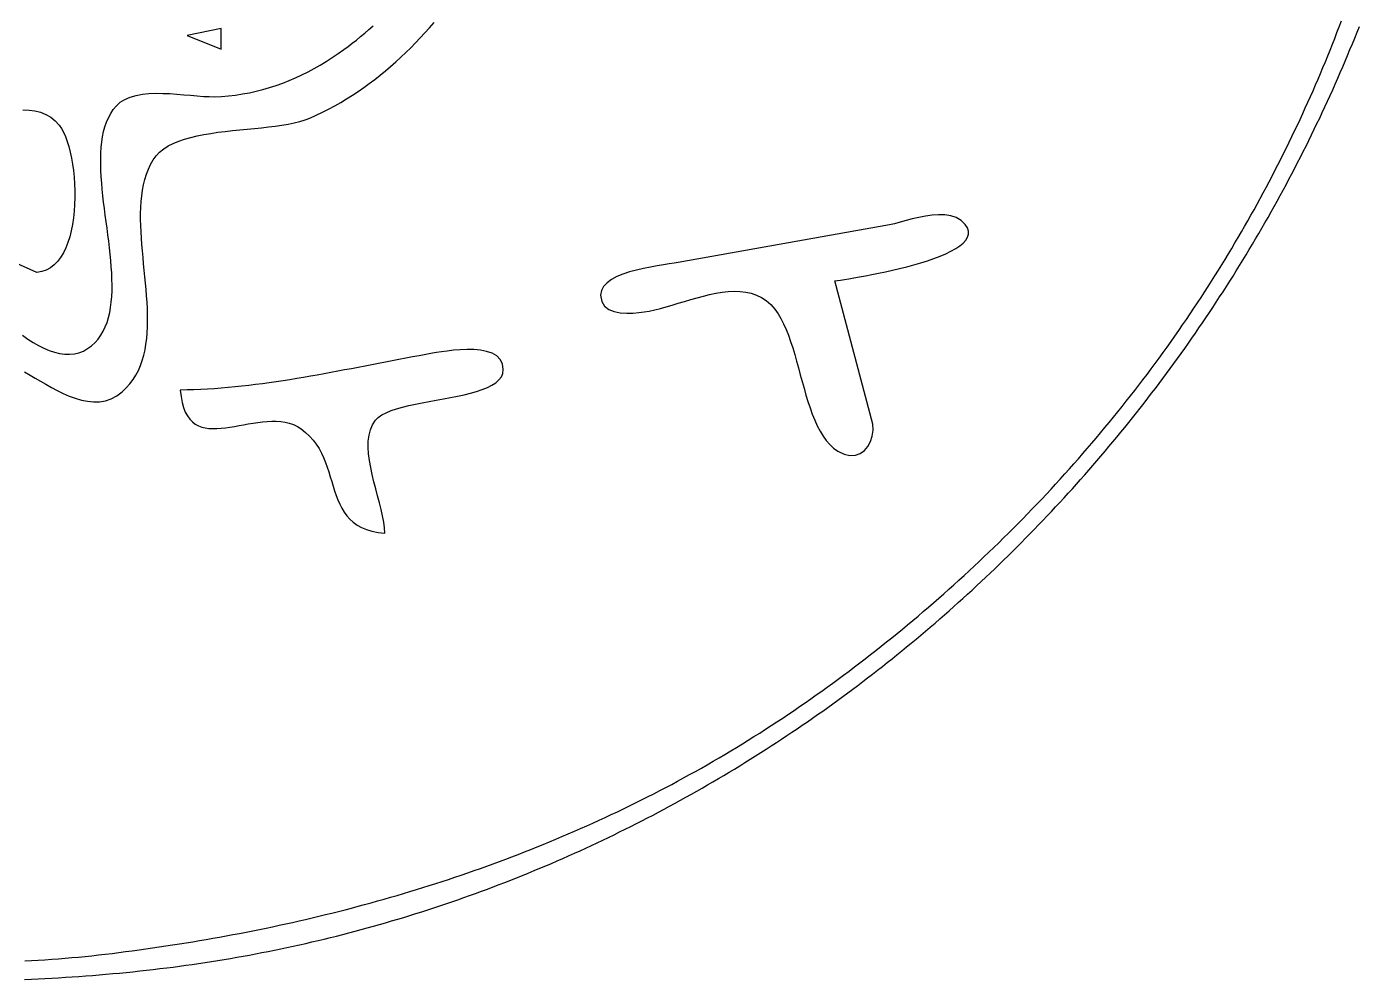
# Model space of a CAD drawing. Extents: x 8 to 445, y 7 to 445.
# Drawn here: x 234.5 to 429.9, y 7.6 to 147.3 of the extents above; entities that cross this region are included whole.
import ezdxf

# ---------------------------------------------------------------- set-up
doc = ezdxf.new("R2010")
doc.units = 0
doc.header["$MEASUREMENT"] = 0
doc.layers.add('STANDARD', color=18, linetype='CONTINUOUS')

msp = doc.modelspace()

# ---------------------------------------------------------------- linework, layer by layer
at = {"layer": 'STANDARD'}
for p, q in [((263, 147), (258, 146)), ((263, 144), (263, 147)), ((284.0497, 146.3316), (284.6601, 146.8602)), ((284.6601, 146.8602), (285.2689, 147.4035)), ((292.8808, 146.3738), (293.5599, 147.1211)), ((293.5599, 147.1211), (294.2291, 147.8776)), ((426.6134, 146.402), (426.9435, 147.2592)), ((426.9435, 147.2592), (427.2697, 148.1174)), ((429.5537, 146.4508), (429.8916, 147.3012)), ((258, 146), (263, 144)), ((281.6069, 144.3743), (282.2162, 144.8391)), ((282.2162, 144.8391), (282.8269, 145.3206)), ((282.8269, 145.3206), (283.4383, 145.8182)), ((283.4383, 145.8182), (284.0497, 146.3316)), ((290.7826, 144.1931), (291.4924, 144.9092)), ((291.4924, 144.9092), (292.1917, 145.6363)), ((292.1917, 145.6363), (292.8808, 146.3738)), ((425.5999, 143.8373), (425.9417, 144.6911)), ((425.9417, 144.6911), (426.2795, 145.546)), ((426.2795, 145.546), (426.6134, 146.402)), ((428.5192, 143.909), (428.8675, 144.7547)), ((428.8675, 144.7547), (429.2123, 145.602)), ((429.2123, 145.602), (429.5537, 146.4508)), ((278.4099, 142.1837), (279.2833, 142.7415)), ((279.2833, 142.7415), (280.1466, 143.3227)), ((280.1466, 143.3227), (281, 143.9266)), ((281, 143.9266), (281.6069, 144.3743)), ((288.5888, 142.117), (289.331, 142.7964)), ((289.331, 142.7964), (290.0622, 143.4886)), ((290.0622, 143.4886), (290.7826, 144.1931)), ((424.9049, 142.1331), (425.2543, 142.9846)), ((425.2543, 142.9846), (425.5999, 143.8373)), ((427.8123, 142.2223), (428.1675, 143.0649)), ((428.1675, 143.0649), (428.5192, 143.909)), ((275.7293, 140.6585), (276.633, 141.1415)), ((276.633, 141.1415), (277.5265, 141.6501)), ((277.5265, 141.6501), (278.4099, 142.1837)), ((286.294, 140.1619), (287.0705, 140.7991)), ((287.0705, 140.7991), (287.8353, 141.451)), ((287.8353, 141.451), (288.5888, 142.117)), ((424.1942, 140.4335), (424.5515, 141.2827)), ((424.5515, 141.2827), (424.9049, 142.1331)), ((427.0917, 140.5421), (427.4537, 141.3814)), ((427.4537, 141.3814), (427.8123, 142.2223)), ((271.0584, 138.6552), (272.013, 138.9985)), ((272.013, 138.9985), (272.9574, 139.3712)), ((272.9574, 139.3712), (273.8916, 139.7726)), ((273.8916, 139.7726), (274.8155, 140.202)), ((274.8155, 140.202), (275.7293, 140.6585)), ((283.893, 138.3441), (284.7055, 138.9338)), ((284.7055, 138.9338), (285.5057, 139.5399)), ((285.5057, 139.5399), (286.294, 140.1619)), ((423.468, 138.7387), (423.8331, 139.5855)), ((423.8331, 139.5855), (424.1942, 140.4335)), ((425.9852, 138.0338), (426.3574, 138.8683)), ((426.3574, 138.8683), (426.7263, 139.7043)), ((426.7263, 139.7043), (427.0917, 140.5421)), ((248.8887, 136.6221), (249.6667, 136.9566)), ((249.6667, 136.9566), (250.5185, 137.2017)), ((250.5185, 137.2017), (251.4316, 137.368)), ((251.4316, 137.368), (252.3938, 137.4661)), ((252.3938, 137.4661), (253.3927, 137.5065)), ((253.3927, 137.5065), (254.416, 137.4997)), ((254.416, 137.4997), (255.4513, 137.4563)), ((255.4513, 137.4563), (256.4864, 137.3868)), ((256.4864, 137.3868), (257.5088, 137.3019)), ((257.5088, 137.3019), (258.5063, 137.2121)), ((258.5063, 137.2121), (259.4665, 137.1278)), ((259.4665, 137.1278), (260.3771, 137.0598)), ((260.3771, 137.0598), (261.2257, 137.0185)), ((261.2257, 137.0185), (262, 137.0146)), ((262, 137.0146), (263.0483, 137.0591)), ((263.0483, 137.0591), (264.086, 137.1398)), ((264.086, 137.1398), (265.1133, 137.2559)), ((265.1133, 137.2559), (266.1302, 137.4068)), ((266.1302, 137.4068), (267.1365, 137.5916)), ((267.1365, 137.5916), (268.1325, 137.8096)), ((268.1325, 137.8096), (269.1182, 138.06)), ((269.1182, 138.06), (270.0934, 138.3422)), ((270.0934, 138.3422), (271.0584, 138.6552)), ((281.3805, 136.6801), (282.2307, 137.2167)), ((282.2307, 137.2167), (283.0681, 137.7716)), ((283.0681, 137.7716), (283.893, 138.3441)), ((422.3495, 136.2056), (422.7262, 137.0487)), ((422.7262, 137.0487), (423.0991, 137.8931)), ((423.0991, 137.8931), (423.468, 138.7387)), ((425.2306, 136.3699), (425.6096, 137.201)), ((425.6096, 137.201), (425.9852, 138.0338)), ((233.9249, 135.0896), (234.8196, 135.0505)), ((234.8196, 135.0505), (235.6803, 134.9329)), ((235.6803, 134.9329), (236.5007, 134.7266)), ((246.7958, 134.5397), (247.1734, 135.1112)), ((247.1734, 135.1112), (247.6034, 135.6427)), ((247.6034, 135.6427), (248.1968, 136.1876)), ((248.1968, 136.1876), (248.8887, 136.6221)), ((277.848, 134.7288), (278.7512, 135.1862)), ((278.7512, 135.1862), (279.641, 135.6642)), ((279.641, 135.6642), (280.5173, 136.1624)), ((280.5173, 136.1624), (281.3805, 136.6801)), ((421.5843, 134.5231), (421.9688, 135.3637)), ((421.9688, 135.3637), (422.3495, 136.2056)), ((424.4624, 134.7127), (424.8482, 135.5404)), ((424.8482, 135.5404), (425.2306, 136.3699)), ((236.5007, 134.7266), (237.2749, 134.4215)), ((237.2749, 134.4215), (237.9965, 134.0075)), ((237.9965, 134.0075), (238.6595, 133.4745)), ((238.6595, 133.4745), (239.2577, 132.8125)), ((245.9509, 132.6039), (246.1871, 133.2841)), ((246.1871, 133.2841), (246.4679, 133.93)), ((246.4679, 133.93), (246.7958, 134.5397)), ((271.8964, 132.8365), (272.8225, 132.9927)), ((272.8225, 132.9927), (273.7024, 133.1712)), ((273.7024, 133.1712), (274.5295, 133.3757)), ((274.5295, 133.3757), (275.2974, 133.6103)), ((275.2974, 133.6103), (276, 133.8788)), ((276, 133.8788), (276.9309, 134.2928)), ((276.9309, 134.2928), (277.848, 134.7288)), ((420.8034, 132.8457), (421.1958, 133.6837)), ((421.1958, 133.6837), (421.5843, 134.5231)), ((423.2851, 132.2395), (423.6809, 133.0622)), ((423.6809, 133.0622), (424.0733, 133.8866)), ((424.0733, 133.8866), (424.4624, 134.7127)), ((239.2577, 132.8125), (239.5759, 132.3441)), ((239.5759, 132.3441), (239.8752, 131.7919)), ((239.8752, 131.7919), (240.1542, 131.1628)), ((240.1542, 131.1628), (240.4115, 130.464)), ((245.4839, 130.3781), (245.6019, 131.149)), ((245.6019, 131.149), (245.7567, 131.8916)), ((245.7567, 131.8916), (245.9509, 132.6039)), ((257.6321, 130.7953), (258.538, 131.0506)), ((258.538, 131.0506), (259.4867, 131.2734)), ((259.4867, 131.2734), (260.472, 131.4676)), ((260.472, 131.4676), (261.4873, 131.6372)), ((261.4873, 131.6372), (262.5265, 131.786)), ((262.5265, 131.786), (263.583, 131.9181)), ((263.583, 131.9181), (264.6506, 132.0371)), ((264.6506, 132.0371), (265.7228, 132.1472)), ((265.7228, 132.1472), (266.7932, 132.2521)), ((266.7932, 132.2521), (267.8556, 132.3558)), ((267.8556, 132.3558), (268.9034, 132.4622)), ((268.9034, 132.4622), (269.9304, 132.5752)), ((269.9304, 132.5752), (270.9302, 132.6986)), ((270.9302, 132.6986), (271.8964, 132.8365)), ((419.6028, 130.3394), (420.0069, 131.1735)), ((420.0069, 131.1735), (420.4071, 132.0089)), ((420.4071, 132.0089), (420.8034, 132.8457)), ((422.4836, 130.5993), (422.886, 131.4186)), ((422.886, 131.4186), (423.2851, 132.2395)), ((240.4115, 130.464), (240.6459, 129.7028)), ((240.6459, 129.7028), (240.856, 128.8861)), ((245.348, 128.7594), (245.4001, 129.5809)), ((245.4001, 129.5809), (245.4839, 130.3781)), ((253.9694, 128.8954), (254.5652, 129.3716)), ((254.5652, 129.3716), (255.2357, 129.7957)), ((255.2357, 129.7957), (255.9746, 130.1718)), ((255.9746, 130.1718), (256.7756, 130.5037)), ((256.7756, 130.5037), (257.6321, 130.7953)), ((418.7827, 128.6752), (419.1947, 129.5066)), ((419.1947, 129.5066), (419.6028, 130.3394)), ((421.6688, 128.9662), (422.0779, 129.7819)), ((422.0779, 129.7819), (422.4836, 130.5993)), ((240.856, 128.8861), (241.0405, 128.0211)), ((241.0405, 128.0211), (241.1982, 127.1151)), ((241.1982, 127.1151), (241.3277, 126.1751)), ((245.325, 127.9156), (245.348, 128.7594)), ((245.3285, 127.0514), (245.325, 127.9156)), ((245.3558, 126.1688), (245.3285, 127.0514)), ((252.3196, 126.3869), (252.6482, 127.0935)), ((252.6482, 127.0935), (253.0277, 127.7716)), ((253.0277, 127.7716), (253.4548, 128.3634)), ((253.4548, 128.3634), (253.9694, 128.8954)), ((417.947, 127.0166), (418.3668, 127.8452)), ((418.3668, 127.8452), (418.7827, 128.6752)), ((420.422, 126.5297), (420.8409, 127.3401)), ((420.8409, 127.3401), (421.2565, 128.1522)), ((421.2565, 128.1522), (421.6688, 128.9662)), ((241.3277, 126.1751), (241.4276, 125.2083)), ((241.4276, 125.2083), (241.4968, 124.2218)), ((245.4046, 125.2699), (245.3558, 126.1688)), ((245.472, 124.3565), (245.4046, 125.2699)), ((251.8033, 124.8942), (252.0389, 125.6532)), ((252.0389, 125.6532), (252.3196, 126.3869)), ((416.6639, 124.539), (417.0955, 125.3635)), ((417.0955, 125.3635), (417.5232, 126.1893)), ((417.5232, 126.1893), (417.947, 127.0166)), ((419.5745, 124.9143), (419.9999, 125.7211)), ((419.9999, 125.7211), (420.422, 126.5297)), ((241.4968, 124.2218), (241.5339, 123.2227)), ((241.5339, 123.2227), (241.5375, 122.2183)), ((245.5556, 123.4307), (245.472, 124.3565)), ((245.6529, 122.4945), (245.5556, 123.4307)), ((251.338, 122.4812), (251.4557, 123.3066)), ((251.4557, 123.3066), (251.6098, 124.1115)), ((251.6098, 124.1115), (251.8033, 124.8942)), ((415.7888, 122.8945), (416.2283, 123.716)), ((416.2283, 123.716), (416.6639, 124.539)), ((418.2788, 122.505), (418.7139, 123.3062)), ((418.7139, 123.3062), (419.1458, 124.1094)), ((419.1458, 124.1094), (419.5745, 124.9143)), ((241.5064, 121.2156), (241.4392, 120.2218)), ((241.5375, 122.2183), (241.5064, 121.2156)), ((245.7611, 121.5497), (245.6529, 122.4945)), ((245.8777, 120.5985), (245.7611, 121.5497)), ((251.2004, 120.7752), (251.2538, 121.6368)), ((251.2538, 121.6368), (251.338, 122.4812)), ((414.4466, 120.4387), (414.898, 121.2558)), ((414.898, 121.2558), (415.3454, 122.0744)), ((415.3454, 122.0744), (415.7888, 122.8945)), ((417.3989, 120.908), (417.8404, 121.7055)), ((417.8404, 121.7055), (418.2788, 122.505)), ((241.3347, 119.244), (241.1916, 118.2894)), ((241.4392, 120.2218), (241.3347, 119.244)), ((246.0002, 119.6427), (245.8777, 120.5985)), ((246.126, 118.6845), (246.0002, 119.6427)), ((251.174, 119.0066), (251.1747, 119.8979)), ((251.1747, 119.8979), (251.2004, 120.7752)), ((365.2992, 119.309), (364.3417, 119.081)), ((366.2721, 119.5026), (365.2992, 119.309)), ((367.2437, 119.6425), (366.2721, 119.5026)), ((368.1973, 119.7094), (367.2437, 119.6425)), ((369.1161, 119.6839), (368.1973, 119.7094)), ((369.9834, 119.5469), (369.1161, 119.6839)), ((370.7826, 119.2789), (369.9834, 119.5469)), ((371.4968, 118.8607), (370.7826, 119.2789)), ((413.5321, 118.809), (413.9913, 119.6231)), ((413.9913, 119.6231), (414.4466, 120.4387)), ((416.055, 118.5265), (416.5061, 119.3184)), ((416.5061, 119.3184), (416.9541, 120.1123)), ((416.9541, 120.1123), (417.3989, 120.908)), ((241.0084, 117.3651), (240.784, 116.4783)), ((241.1916, 118.2894), (241.0084, 117.3651)), ((246.2524, 117.7256), (246.126, 118.6845)), ((246.3769, 116.7682), (246.2524, 117.7256)), ((251.1953, 118.1028), (251.174, 119.0066)), ((251.2358, 117.1882), (251.1953, 118.1028)), ((361, 118.2106), (330, 112.6898)), ((361.7287, 118.3833), (361, 118.2106)), ((362.5397, 118.5988), (361.7287, 118.3833)), ((363.4163, 118.8378), (362.5397, 118.5988)), ((364.3417, 119.081), (363.4163, 118.8378)), ((372.1095, 118.2731), (371.4968, 118.8607)), ((372.4278, 117.7875), (372.1095, 118.2731)), ((372.5843, 117.3136), (372.4278, 117.7875)), ((372.5893, 116.8517), (372.5843, 117.3136)), ((412.6017, 117.1854), (413.0689, 117.9964)), ((413.0689, 117.9964), (413.5321, 118.809)), ((415.1431, 116.9484), (415.6006, 117.7365)), ((415.6006, 117.7365), (416.055, 118.5265)), ((235.9807, 111.2415), (223, 117)), ((240.5169, 115.636), (240.206, 114.8456)), ((240.784, 116.4783), (240.5169, 115.636)), ((246.497, 115.8142), (246.3769, 116.7682)), ((246.61, 114.8656), (246.497, 115.8142)), ((251.2927, 116.2643), (251.2358, 117.1882)), ((251.3629, 115.3329), (251.2927, 116.2643)), ((251.4437, 114.3955), (251.3629, 115.3329)), ((371.2983, 115.1301), (371.7973, 115.541)), ((371.7973, 115.541), (372.1856, 115.9652)), ((372.1856, 115.9652), (372.453, 116.4022)), ((372.453, 116.4022), (372.5893, 116.8517)), ((411.1765, 114.7617), (411.6556, 115.568)), ((411.6556, 115.568), (412.1306, 116.3759)), ((412.1306, 116.3759), (412.6017, 117.1854)), ((413.7517, 114.5956), (414.2187, 115.3779)), ((414.2187, 115.3779), (414.6825, 116.1622)), ((414.6825, 116.1622), (415.1431, 116.9484)), ((239.4471, 113.4484), (238.9966, 112.856)), ((239.8498, 114.114), (239.4471, 113.4484)), ((240.206, 114.8456), (239.8498, 114.114)), ((246.7133, 113.9243), (246.61, 114.8656)), ((246.8044, 112.9923), (246.7133, 113.9243)), ((251.5322, 113.4537), (251.4437, 114.3955)), ((251.6256, 112.5092), (251.5322, 113.4537)), ((367.5008, 113.2826), (368.3999, 113.6235)), ((368.3999, 113.6235), (369.2394, 113.979)), ((369.2394, 113.979), (370.0091, 114.3487)), ((370.0091, 114.3487), (370.6988, 114.7325)), ((370.6988, 114.7325), (371.2983, 115.1301)), ((410.2066, 113.1538), (410.6935, 113.9569)), ((410.6935, 113.9569), (411.1765, 114.7617)), ((412.8084, 113.0369), (413.2816, 113.8153)), ((413.2816, 113.8153), (413.7517, 114.5956)), ((237.345, 111.5892), (236.69, 111.3609)), ((237.9468, 111.9192), (237.345, 111.5892)), ((238.497, 112.3439), (237.9468, 111.9192)), ((238.9966, 112.856), (238.497, 112.3439)), ((246.8807, 112.0717), (246.8044, 112.9923)), ((246.9397, 111.1644), (246.8807, 112.0717)), ((251.7208, 111.5635), (251.6256, 112.5092)), ((251.8151, 110.6183), (251.7208, 111.5635)), ((323.8769, 111.5972), (322.8682, 111.3218)), ((324.9059, 111.8336), (323.8769, 111.5972)), ((325.9283, 112.0356), (324.9059, 111.8336)), ((326.9172, 112.2078), (325.9283, 112.0356)), ((327.8457, 112.3547), (326.9172, 112.2078)), ((328.687, 112.481), (327.8457, 112.3547)), ((329.414, 112.5911), (328.687, 112.481)), ((330, 112.6898), (329.414, 112.5911)), ((360.3968, 111.3293), (361.427, 111.5599)), ((361.427, 111.5599), (362.469, 111.8072)), ((362.469, 111.8072), (363.5128, 112.0708)), ((363.5128, 112.0708), (364.5481, 112.3504)), ((364.5481, 112.3504), (365.5647, 112.6458)), ((365.5647, 112.6458), (366.5523, 112.9566)), ((366.5523, 112.9566), (367.5008, 113.2826)), ((408.7218, 110.7541), (409.2207, 111.5524)), ((409.2207, 111.5524), (409.7156, 112.3523)), ((409.7156, 112.3523), (410.2066, 113.1538)), ((411.37, 110.7137), (411.8526, 111.4861)), ((411.8526, 111.4861), (412.332, 112.2605)), ((412.332, 112.2605), (412.8084, 113.0369)), ((236.69, 111.3609), (235.9807, 111.2415)), ((246.9786, 110.2724), (246.9397, 111.1644)), ((246.995, 109.3976), (246.9786, 110.2724)), ((251.9056, 109.6752), (251.8151, 110.6183)), ((251.9894, 108.7359), (251.9056, 109.6752)), ((319.5745, 109.7394), (319.0709, 109.2007)), ((320.233, 110.2163), (319.5745, 109.7394)), ((321.0193, 110.6359), (320.233, 110.2163)), ((321.9067, 111.0029), (321.0193, 110.6359)), ((322.8682, 111.3218), (321.9067, 111.0029)), ((353, 110), (353.3487, 110.0486)), ((358.5625, 89.0192), (353, 110)), ((353.3487, 110.0486), (353.8116, 110.1168)), ((353.8116, 110.1168), (354.3785, 110.2041)), ((354.3785, 110.2041), (355.0389, 110.3104)), ((355.0389, 110.3104), (355.7829, 110.4354)), ((355.7829, 110.4354), (356.6001, 110.5786)), ((356.6001, 110.5786), (357.4803, 110.7399)), ((357.4803, 110.7399), (358.4133, 110.919)), ((358.4133, 110.919), (359.3889, 111.1156)), ((359.3889, 111.1156), (360.3968, 111.3293)), ((407.7121, 109.1626), (408.219, 109.9576)), ((408.219, 109.9576), (408.7218, 110.7541)), ((410.3957, 109.1749), (410.8844, 109.9433)), ((410.8844, 109.9433), (411.37, 110.7137)), ((246.8831, 106.8966), (246.9498, 107.7078)), ((246.9498, 107.7078), (246.9863, 108.5421)), ((246.9863, 108.5421), (246.995, 109.3976)), ((252.0636, 107.8018), (251.9894, 108.7359)), ((252.1254, 106.8748), (252.0636, 107.8018)), ((318.749, 108.5957), (318.6358, 107.9197)), ((318.6358, 107.9197), (318.7879, 106.9974)), ((319.0709, 109.2007), (318.749, 108.5957)), ((331.8514, 107.2727), (332.7742, 107.5366)), ((332.7742, 107.5366), (333.699, 107.7825)), ((333.699, 107.7825), (334.6221, 108.003)), ((334.6221, 108.003), (335.5397, 108.1901)), ((335.5397, 108.1901), (336.4481, 108.3363)), ((336.4481, 108.3363), (337.3433, 108.4338)), ((337.3433, 108.4338), (338.2217, 108.475)), ((338.2217, 108.475), (339.0793, 108.4521)), ((339.0793, 108.4521), (339.9125, 108.3574)), ((339.9125, 108.3574), (340.7175, 108.1833)), ((340.7175, 108.1833), (341.4903, 107.922)), ((341.4903, 107.922), (342.2273, 107.5658)), ((342.2273, 107.5658), (342.9246, 107.107)), ((406.1677, 106.788), (406.6865, 107.5779)), ((406.6865, 107.5779), (407.2013, 108.3694)), ((407.2013, 108.3694), (407.7121, 109.1626)), ((408.9111, 106.8819), (409.409, 107.6442)), ((409.409, 107.6442), (409.9039, 108.4085)), ((409.9039, 108.4085), (410.3957, 109.1749)), ((246.6484, 105.3519), (246.7835, 106.1107)), ((246.7835, 106.1107), (246.8831, 106.8966)), ((252.1718, 105.9562), (252.1254, 106.8748)), ((252.2001, 105.0479), (252.1718, 105.9562)), ((318.7879, 106.9974), (319.2075, 106.3068)), ((319.2075, 106.3068), (319.8395, 105.8179)), ((319.8395, 105.8179), (320.6286, 105.5008)), ((325.0007, 105.4436), (325.7699, 105.5729)), ((325.7699, 105.5729), (326.5717, 105.7461)), ((326.5717, 105.7461), (327.4021, 105.9553)), ((327.4021, 105.9553), (328.2574, 106.1929)), ((328.2574, 106.1929), (329.1338, 106.4511)), ((329.1338, 106.4511), (330.0275, 106.7223)), ((330.0275, 106.7223), (330.9346, 106.9987)), ((330.9346, 106.9987), (331.8514, 107.2727)), ((342.9246, 107.107), (343.5785, 106.538)), ((343.5785, 106.538), (344.1851, 105.851)), ((344.1851, 105.851), (344.6472, 105.1984)), ((405.0941, 105.1779), (405.645, 106)), ((405.645, 106), (406.1677, 106.788)), ((407.9061, 105.3636), (408.4101, 106.1217)), ((408.4101, 106.1217), (408.9111, 106.8819)), ((246.0046, 103.2583), (246.2615, 103.9238)), ((246.2615, 103.9238), (246.4753, 104.6223)), ((246.4753, 104.6223), (246.6484, 105.3519)), ((252.1906, 103.2682), (252.2073, 104.1513)), ((252.2073, 104.1513), (252.2001, 105.0479)), ((320.6286, 105.5008), (321.5198, 105.3256)), ((321.5198, 105.3256), (322.4577, 105.2621)), ((322.4577, 105.2621), (323.3873, 105.2806)), ((323.3873, 105.2806), (324.2533, 105.3511)), ((324.2533, 105.3511), (325.0007, 105.4436)), ((344.6472, 105.1984), (345.0738, 104.4831)), ((345.0738, 104.4831), (345.4687, 103.7112)), ((345.4687, 103.7112), (345.8352, 102.8889)), ((403.9795, 103.5408), (404.5389, 104.3582)), ((404.5389, 104.3582), (405.0941, 105.1779)), ((406.3759, 103.1017), (406.889, 103.8536)), ((406.889, 103.8536), (407.3991, 104.6075)), ((407.3991, 104.6075), (407.9061, 105.3636)), ((233.8631, 102.0358), (234.6484, 101.4829)), ((244.9487, 101.4804), (245.3508, 102.0347)), ((245.3508, 102.0347), (245.7019, 102.628)), ((245.7019, 102.628), (246.0046, 103.2583)), ((252.0738, 101.5486), (252.147, 102.4001)), ((252.147, 102.4001), (252.1906, 103.2682)), ((345.8352, 102.8889), (346.1772, 102.0226)), ((346.1772, 102.0226), (346.4981, 101.1185)), ((402.2761, 101.103), (402.8481, 101.9132)), ((402.8481, 101.9132), (403.4159, 102.7258)), ((403.4159, 102.7258), (403.9795, 103.5408)), ((405.3408, 101.6044), (405.8598, 102.352)), ((405.8598, 102.352), (406.3759, 103.1017)), ((234.6484, 101.4829), (235.4358, 100.98)), ((235.4358, 100.98), (236.2225, 100.5318)), ((236.2225, 100.5318), (237.0056, 100.1428)), ((237.0056, 100.1428), (237.7821, 99.8177)), ((237.7821, 99.8177), (238.5492, 99.5611)), ((242.1416, 99.4676), (242.7913, 99.7192)), ((242.7913, 99.7192), (243.4112, 100.0717)), ((243.4112, 100.0717), (243.9815, 100.4969)), ((243.9815, 100.4969), (244.4932, 100.9672)), ((244.4932, 100.9672), (244.9487, 101.4804)), ((251.6471, 99.1102), (251.8267, 99.902)), ((251.8267, 99.902), (251.968, 100.7154)), ((251.968, 100.7154), (252.0738, 101.5486)), ((296.1484, 99.7231), (295.3077, 99.6032)), ((297.0736, 99.8307), (296.1484, 99.7231)), ((298.0532, 99.9113), (297.0736, 99.8307)), ((299.0573, 99.9502), (298.0532, 99.9113)), ((300.0558, 99.9328), (299.0573, 99.9502)), ((301.0185, 99.8443), (300.0558, 99.9328)), ((301.9156, 99.6701), (301.0185, 99.8443)), ((302.717, 99.3955), (301.9156, 99.6701)), ((346.4981, 101.1185), (346.8017, 100.1827)), ((346.8017, 100.1827), (347.0915, 99.2216)), ((401.1199, 99.49), (401.7001, 100.2953)), ((401.7001, 100.2953), (402.2761, 101.103)), ((403.7657, 99.3744), (404.2937, 100.1156)), ((404.2937, 100.1156), (404.8187, 100.8589)), ((404.8187, 100.8589), (405.3408, 101.6044)), ((238.5492, 99.5611), (239.304, 99.3776)), ((239.304, 99.3776), (240.0435, 99.2719)), ((240.0435, 99.2719), (240.7649, 99.2486)), ((240.7649, 99.2486), (241.4652, 99.3123)), ((241.4652, 99.3123), (242.1416, 99.4676)), ((251.1615, 97.5974), (251.4264, 98.3415)), ((251.4264, 98.3415), (251.6471, 99.1102)), ((285.0899, 97.713), (284.0929, 97.5197)), ((286.0857, 97.9061), (285.0899, 97.713)), ((287.0802, 98.0986), (286.0857, 97.9061)), ((288.0733, 98.2898), (287.0802, 98.0986)), ((289.0651, 98.4793), (288.0733, 98.2898)), ((290.0554, 98.6667), (289.0651, 98.4793)), ((291.044, 98.8515), (290.0554, 98.6667)), ((292.0311, 99.0331), (291.044, 98.8515)), ((293.0164, 99.2111), (292.0311, 99.0331)), ((294, 99.385), (293.0164, 99.2111)), ((294.5815, 99.4856), (294, 99.385)), ((295.3077, 99.6032), (294.5815, 99.4856)), ((303.3925, 99.0059), (302.717, 99.3955)), ((303.9122, 98.4865), (303.3925, 99.0059)), ((304.2461, 97.8228), (303.9122, 98.4865)), ((304.3641, 97), (304.2461, 97.8228)), ((347.0915, 99.2216), (347.3711, 98.2413)), ((347.3711, 98.2413), (347.6442, 97.2482)), ((399.3549, 97.0891), (399.9473, 97.8869)), ((399.9473, 97.8869), (400.5356, 98.6872)), ((400.5356, 98.6872), (401.1199, 99.49)), ((402.1639, 97.1639), (402.7008, 97.8985)), ((402.7008, 97.8985), (403.2347, 98.6354)), ((403.2347, 98.6354), (403.7657, 99.3744)), ((234.1438, 96.6854), (235, 96.189)), ((235, 96.189), (235.7243, 95.7645)), ((235.7243, 95.7645), (236.487, 95.3131)), ((250.0738, 95.5299), (250.4881, 96.19)), ((250.4881, 96.19), (250.8497, 96.8797)), ((250.8497, 96.8797), (251.1615, 97.5974)), ((275.0791, 95.8507), (274.0744, 95.682)), ((276.0834, 96.024), (275.0791, 95.8507)), ((277.0872, 96.2015), (276.0834, 96.024)), ((278.0904, 96.3826), (277.0872, 96.2015)), ((279.0929, 96.567), (278.0904, 96.3826)), ((280.0947, 96.7541), (279.0929, 96.567)), ((281.0957, 96.9434), (280.0947, 96.7541)), ((282.0957, 97.1344), (281.0957, 96.9434)), ((283.0949, 97.3267), (282.0957, 97.1344)), ((284.0929, 97.5197), (283.0949, 97.3267)), ((303.7319, 95.4859), (304.0758, 95.9408)), ((304.0758, 95.9408), (304.2902, 96.4441)), ((304.2902, 96.4441), (304.3641, 97)), ((347.6442, 97.2482), (347.9144, 96.2484)), ((347.9144, 96.2484), (348.1853, 95.2482)), ((398.1582, 95.5012), (398.7586, 96.2939)), ((398.7586, 96.2939), (399.3549, 97.0891)), ((401.0814, 95.7012), (401.6241, 96.4314)), ((401.6241, 96.4314), (402.1639, 97.1639)), ((236.487, 95.3131), (237.2835, 94.8482)), ((237.2835, 94.8482), (238.1086, 94.3834)), ((238.1086, 94.3834), (238.9577, 93.9322)), ((238.9577, 93.9322), (239.8259, 93.5081)), ((248.4861, 93.743), (249.0757, 94.3047)), ((249.0757, 94.3047), (249.604, 94.9009)), ((249.604, 94.9009), (250.0738, 95.5299)), ((258.0006, 94.0149), (257, 94)), ((257, 94), (257.1069, 93.0313)), ((259.0021, 94.0427), (258.0006, 94.0149)), ((260.0044, 94.083), (259.0021, 94.0427)), ((261.0073, 94.1353), (260.0044, 94.083)), ((262.0109, 94.199), (261.0073, 94.1353)), ((263.015, 94.2738), (262.0109, 94.199)), ((264.0196, 94.359), (263.015, 94.2738)), ((265.0245, 94.4543), (264.0196, 94.359)), ((266.0298, 94.5591), (265.0245, 94.4543)), ((267.0353, 94.6729), (266.0298, 94.5591)), ((268.041, 94.7953), (267.0353, 94.6729)), ((269.0468, 94.9258), (268.041, 94.7953)), ((270.0526, 95.0638), (269.0468, 94.9258)), ((271.0583, 95.2089), (270.0526, 95.0638)), ((272.0639, 95.3607), (271.0583, 95.2089)), ((273.0693, 95.5185), (272.0639, 95.3607)), ((274.0744, 95.682), (273.0693, 95.5185)), ((300.4535, 93.7978), (301.2804, 94.0708)), ((301.2804, 94.0708), (302.0327, 94.372)), ((302.0327, 94.372), (302.6993, 94.7056)), ((302.6993, 94.7056), (303.2694, 95.0756)), ((303.2694, 95.0756), (303.7319, 95.4859)), ((348.1853, 95.2482), (348.4604, 94.2538)), ((348.4604, 94.2538), (348.7435, 93.2715)), ((396.3337, 93.1387), (396.9458, 93.9236)), ((396.9458, 93.9236), (397.554, 94.7111)), ((397.554, 94.7111), (398.1582, 95.5012)), ((399.4357, 93.5238), (399.9872, 94.2474)), ((399.9872, 94.2474), (400.5357, 94.9732)), ((400.5357, 94.9732), (401.0814, 95.7012)), ((239.8259, 93.5081), (240.7082, 93.1249)), ((240.7082, 93.1249), (241.5999, 92.7958)), ((241.5999, 92.7958), (242.496, 92.5346)), ((242.496, 92.5346), (243.3917, 92.3548)), ((243.3917, 92.3548), (244.2823, 92.2698)), ((244.2823, 92.2698), (245.1627, 92.2934)), ((245.1627, 92.2934), (246.0281, 92.4389)), ((246.0281, 92.4389), (246.8737, 92.72)), ((246.8737, 92.72), (247.6946, 93.1501)), ((247.6946, 93.1501), (248.4861, 93.743)), ((257.1069, 93.0313), (257.2664, 92.1731)), ((257.2664, 92.1731), (257.4759, 91.4193)), ((290.496, 91.7343), (291.4652, 91.9468)), ((291.4652, 91.9468), (292.4696, 92.1472)), ((292.4696, 92.1472), (293.4982, 92.3394)), ((293.4982, 92.3394), (294.54, 92.5276)), ((294.54, 92.5276), (295.584, 92.7158)), ((295.584, 92.7158), (296.6193, 92.908)), ((296.6193, 92.908), (297.6349, 93.1082)), ((297.6349, 93.1082), (298.6198, 93.3206)), ((298.6198, 93.3206), (299.563, 93.5491)), ((299.563, 93.5491), (300.4535, 93.7978)), ((348.7435, 93.2715), (349.0381, 92.3075)), ((349.0381, 92.3075), (349.3479, 91.3681)), ((395.0979, 91.5769), (395.7177, 92.3565)), ((395.7177, 92.3565), (396.3337, 93.1387)), ((397.764, 91.3668), (398.3241, 92.0835)), ((398.3241, 92.0835), (398.8814, 92.8026)), ((398.8814, 92.8026), (399.4357, 93.5238)), ((257.4759, 91.4193), (257.7329, 90.7641)), ((257.7329, 90.7641), (258.035, 90.2017)), ((258.035, 90.2017), (258.3797, 89.7262)), ((285.6188, 89.5671), (286.0343, 89.9778)), ((286.0343, 89.9778), (286.5618, 90.3481)), ((286.5618, 90.3481), (287.1905, 90.682)), ((287.1905, 90.682), (287.9092, 90.9835)), ((287.9092, 90.9835), (288.707, 91.2567)), ((288.707, 91.2567), (289.5729, 91.5056)), ((289.5729, 91.5056), (290.496, 91.7343)), ((349.3479, 91.3681), (349.6764, 90.4594)), ((349.6764, 90.4594), (350.0274, 89.5878)), ((393.2156, 89.2543), (393.8468, 90.0258)), ((393.8468, 90.0258), (394.4742, 90.8)), ((394.4742, 90.8), (395.0979, 91.5769)), ((396.0666, 89.2302), (396.6353, 89.9401)), ((396.6353, 89.9401), (397.2011, 90.6523)), ((397.2011, 90.6523), (397.764, 91.3668)), ((258.3797, 89.7262), (258.7645, 89.3317)), ((258.7645, 89.3317), (259.1868, 89.0123)), ((259.1868, 89.0123), (259.6444, 88.7623)), ((259.6444, 88.7623), (260.1346, 88.5757)), ((260.1346, 88.5757), (260.6549, 88.4466)), ((260.6549, 88.4466), (261.203, 88.3693)), ((261.203, 88.3693), (261.7763, 88.3378)), ((261.7763, 88.3378), (262.3724, 88.3463)), ((262.3724, 88.3463), (262.9887, 88.389)), ((262.9887, 88.389), (263.6228, 88.4598)), ((263.6228, 88.4598), (264.2722, 88.5531)), ((264.2722, 88.5531), (264.9345, 88.6629)), ((264.9345, 88.6629), (265.6071, 88.7834)), ((265.6071, 88.7834), (266.2875, 88.9087)), ((266.2875, 88.9087), (266.9734, 89.0329)), ((266.9734, 89.0329), (267.6622, 89.1502)), ((267.6622, 89.1502), (268.3514, 89.2548)), ((268.3514, 89.2548), (269.0386, 89.3406)), ((269.0386, 89.3406), (269.7212, 89.402)), ((269.7212, 89.402), (270.3969, 89.433)), ((270.3969, 89.433), (271.063, 89.4278)), ((271.063, 89.4278), (271.7172, 89.3804)), ((271.7172, 89.3804), (272.357, 89.2851)), ((272.357, 89.2851), (272.9799, 89.136)), ((272.9799, 89.136), (273.5833, 88.9272)), ((273.5833, 88.9272), (274.1649, 88.6528)), ((274.1649, 88.6528), (274.7222, 88.3071)), ((274.7222, 88.3071), (275.3798, 87.7961)), ((284.6705, 87.3848), (284.8712, 88.1854)), ((284.8712, 88.1854), (285.1833, 88.9158)), ((285.1833, 88.9158), (285.6188, 89.5671)), ((350.0274, 89.5878), (350.4043, 88.7594)), ((350.4043, 88.7594), (350.8108, 87.9805)), ((350.8108, 87.9805), (351.2506, 87.2574)), ((358.4687, 87.2361), (358.5908, 88.1077)), ((358.5908, 88.1077), (358.5625, 89.0192)), ((391.942, 87.7196), (392.5807, 88.4856)), ((392.5807, 88.4856), (393.2156, 89.2543)), ((394.9207, 87.8174), (395.4951, 88.5226)), ((395.4951, 88.5226), (396.0666, 89.2302)), ((275.3798, 87.7961), (275.9635, 87.2479)), ((275.9635, 87.2479), (276.48, 86.6664)), ((276.48, 86.6664), (276.9359, 86.0556)), ((276.9359, 86.0556), (277.3379, 85.4194)), ((284.5564, 85.6085), (284.5696, 86.5229)), ((284.5696, 86.5229), (284.6705, 87.3848)), ((351.2506, 87.2574), (351.7272, 86.5962)), ((351.7272, 86.5962), (352.2443, 86.0032)), ((352.2443, 86.0032), (352.8054, 85.4848)), ((357.8178, 85.7238), (358.2073, 86.4321)), ((358.2073, 86.4321), (358.4687, 87.2361)), ((390.0041, 85.4385), (390.6537, 86.196)), ((390.6537, 86.196), (391.2997, 86.9564)), ((391.2997, 86.9564), (391.942, 87.7196)), ((393.1808, 85.7157), (393.7636, 86.4139)), ((393.7636, 86.4139), (394.3436, 87.1145)), ((394.3436, 87.1145), (394.9207, 87.8174)), ((277.3379, 85.4194), (277.6926, 84.762)), ((277.6926, 84.762), (278.0067, 84.0873)), ((278.0067, 84.0873), (278.2868, 83.3993)), ((284.6194, 84.6507), (284.5564, 85.6085)), ((284.7465, 83.6581), (284.6194, 84.6507)), ((352.8054, 85.4848), (353.4143, 85.047)), ((353.4143, 85.047), (354.3383, 84.5948)), ((354.3383, 84.5948), (355.2012, 84.4058)), ((355.2012, 84.4058), (355.9918, 84.4522)), ((355.9918, 84.4522), (356.6988, 84.7059)), ((356.6988, 84.7059), (357.3112, 85.1391)), ((357.3112, 85.1391), (357.8178, 85.7238)), ((388.694, 83.9319), (389.3508, 84.6837)), ((389.3508, 84.6837), (390.0041, 85.4385)), ((391.4158, 83.6354), (392.0069, 84.3264)), ((392.0069, 84.3264), (392.5953, 85.0199)), ((392.5953, 85.0199), (393.1808, 85.7157)), ((278.2868, 83.3993), (278.5395, 82.7019)), ((278.5395, 82.7019), (278.7716, 81.9993)), ((284.9259, 82.6399), (284.7465, 83.6581)), ((285.146, 81.6048), (284.9259, 82.6399)), ((386.7023, 81.6937), (387.3697, 82.4369)), ((387.3697, 82.4369), (388.0336, 83.1829)), ((388.0336, 83.1829), (388.694, 83.9319)), ((389.6258, 81.5766), (390.2252, 82.2604)), ((390.2252, 82.2604), (390.8219, 82.9467)), ((390.8219, 82.9467), (391.4158, 83.6354)), ((278.7716, 81.9993), (278.9897, 81.2953)), ((278.9897, 81.2953), (279.2005, 80.594)), ((279.2005, 80.594), (279.4105, 79.8994)), ((285.3947, 80.5618), (285.146, 81.6048)), ((285.6604, 79.5198), (285.3947, 80.5618)), ((384.6793, 79.4821), (385.3571, 80.2163)), ((385.3571, 80.2163), (386.0314, 80.9535)), ((386.0314, 80.9535), (386.7023, 81.6937)), ((387.8111, 79.5397), (388.4187, 80.2162)), ((388.4187, 80.2162), (389.0236, 80.8952)), ((389.0236, 80.8952), (389.6258, 81.5766)), ((279.4105, 79.8994), (279.6264, 79.2154)), ((279.6264, 79.2154), (279.855, 78.5462)), ((279.855, 78.5462), (280.1028, 77.8956)), ((285.9311, 78.4876), (285.6604, 79.5198)), ((286.1951, 77.4742), (285.9311, 78.4876)), ((383.3136, 78.0226), (383.9981, 78.7508)), ((383.9981, 78.7508), (384.6793, 79.4821)), ((385.972, 77.525), (386.5877, 78.1941)), ((386.5877, 78.1941), (387.2008, 78.8657)), ((387.2008, 78.8657), (387.8111, 79.5397)), ((280.1028, 77.8956), (280.3765, 77.2676)), ((280.3765, 77.2676), (280.6828, 76.6664)), ((280.6828, 76.6664), (281.0283, 76.0958)), ((286.4405, 76.4884), (286.1951, 77.4742)), ((286.6555, 75.5392), (286.4405, 76.4884)), ((381.24, 75.8564), (381.9345, 76.5754)), ((381.9345, 76.5754), (382.6257, 77.2975)), ((382.6257, 77.2975), (383.3136, 78.0226)), ((384.7324, 76.1943), (385.3536, 76.8584)), ((385.3536, 76.8584), (385.972, 77.525)), ((281.0283, 76.0958), (281.4197, 75.5598)), ((281.4197, 75.5598), (281.8635, 75.0626)), ((281.8635, 75.0626), (282.3666, 74.6079)), ((282.3666, 74.6079), (282.9354, 74.2)), ((286.8283, 74.6355), (286.6555, 75.5392)), ((286.9471, 73.7861), (286.8283, 74.6355)), ((379.1369, 73.7182), (379.8411, 74.4278)), ((379.8411, 74.4278), (380.5422, 75.1405)), ((380.5422, 75.1405), (381.24, 75.8564)), ((382.8531, 74.2171), (383.4822, 74.8736)), ((383.4822, 74.8736), (384.1087, 75.5327)), ((384.1087, 75.5327), (384.7324, 76.1943)), ((282.9354, 74.2), (283.5768, 73.8427)), ((283.5768, 73.8427), (284.2972, 73.54)), ((284.2972, 73.54), (285.1035, 73.296)), ((285.1035, 73.296), (286.0022, 73.1147)), ((286.0022, 73.1147), (287, 73)), ((287, 73), (286.9471, 73.7861)), ((377.0051, 71.6084), (377.7189, 72.3085)), ((377.7189, 72.3085), (378.4295, 73.0117)), ((378.4295, 73.0117), (379.1369, 73.7182)), ((380.9499, 72.2628), (381.587, 72.9117)), ((381.587, 72.9117), (382.2213, 73.5631)), ((382.2213, 73.5631), (382.8531, 74.2171)), ((375.5683, 70.2181), (376.2883, 70.9116)), ((376.2883, 70.9116), (377.0051, 71.6084)), ((379.0232, 70.3318), (379.668, 70.9729)), ((379.668, 70.9729), (380.3103, 71.6166)), ((380.3103, 71.6166), (380.9499, 72.2628)), ((373.3903, 68.1571), (374.1193, 68.8408)), ((374.1193, 68.8408), (374.8453, 69.5278)), ((374.8453, 69.5278), (375.5683, 70.2181)), ((376.4179, 67.7937), (377.0731, 68.4242)), ((377.0731, 68.4242), (377.7257, 69.0575)), ((377.7257, 69.0575), (378.3757, 69.6933)), ((378.3757, 69.6933), (379.0232, 70.3318)), ((371.1854, 66.1262), (371.9233, 66.7998)), ((371.9233, 66.7998), (372.6583, 67.4768)), ((372.6583, 67.4768), (373.3903, 68.1571)), ((374.437, 65.9179), (375.0998, 66.5405)), ((375.0998, 66.5405), (375.7601, 67.1657)), ((375.7601, 67.1657), (376.4179, 67.7937)), ((368.9543, 64.1258), (369.7009, 64.7892)), ((369.7009, 64.7892), (370.4446, 65.456)), ((370.4446, 65.456), (371.1854, 66.1262)), ((372.4333, 64.0662), (373.1037, 64.6807)), ((373.1037, 64.6807), (373.7716, 65.2979)), ((373.7716, 65.2979), (374.437, 65.9179)), ((366.6979, 62.1565), (367.4528, 62.8094)), ((367.4528, 62.8094), (368.205, 63.4659)), ((368.205, 63.4659), (368.9543, 64.1258)), ((370.4071, 62.239), (371.085, 62.8453)), ((371.085, 62.8453), (371.7604, 63.4544)), ((371.7604, 63.4544), (372.4333, 64.0662)), ((364.4167, 60.2188), (365.1798, 60.8611)), ((365.1798, 60.8611), (365.9402, 61.507)), ((365.9402, 61.507), (366.6979, 62.1565)), ((368.3585, 60.4365), (369.0438, 61.0346)), ((369.0438, 61.0346), (369.7267, 61.6354)), ((369.7267, 61.6354), (370.4071, 62.239)), ((362.1115, 58.3133), (362.8825, 58.9449)), ((362.8825, 58.9449), (363.651, 59.58)), ((363.651, 59.58), (364.4167, 60.2188)), ((365.5928, 58.0721), (366.2879, 58.659)), ((366.2879, 58.659), (366.9805, 59.2487)), ((366.9805, 59.2487), (367.6707, 59.8412)), ((367.6707, 59.8412), (368.3585, 60.4365)), ((359.783, 56.4406), (360.5617, 57.0612)), ((360.5617, 57.0612), (361.3379, 57.6854)), ((361.3379, 57.6854), (362.1115, 58.3133)), ((363.493, 56.3284), (364.1953, 56.9068)), ((364.1953, 56.9068), (364.8953, 57.4881)), ((364.8953, 57.4881), (365.5928, 58.0721)), ((357.4319, 54.6012), (358.2181, 55.2106)), ((358.2181, 55.2106), (359.0018, 55.8237)), ((359.0018, 55.8237), (359.783, 56.4406)), ((361.3717, 54.6104), (362.0812, 55.1802)), ((362.0812, 55.1802), (362.7883, 55.7529)), ((362.7883, 55.7529), (363.493, 56.3284)), ((354.2632, 52.2013), (355.059, 52.7956)), ((355.059, 52.7956), (355.8523, 53.3937)), ((355.8523, 53.3937), (356.6433, 53.9955)), ((356.6433, 53.9955), (357.4319, 54.6012)), ((358.5102, 52.3601), (359.2291, 52.9183)), ((359.2291, 52.9183), (359.9456, 53.4795)), ((359.9456, 53.4795), (360.6598, 54.0435)), ((360.6598, 54.0435), (361.3717, 54.6104)), ((351.8621, 50.4417), (352.6648, 51.0244)), ((352.6648, 51.0244), (353.4652, 51.6109)), ((353.4652, 51.6109), (354.2632, 52.2013)), ((356.3395, 50.7031), (357.0654, 51.2525)), ((357.0654, 51.2525), (357.7889, 51.8049)), ((357.7889, 51.8049), (358.5102, 52.3601)), ((349.4408, 48.7173), (350.2501, 49.2881)), ((350.2501, 49.2881), (351.0572, 49.863)), ((351.0572, 49.863), (351.8621, 50.4417)), ((353.413, 48.5352), (354.1481, 49.0727)), ((354.1481, 49.0727), (354.8809, 49.6132)), ((354.8809, 49.6132), (355.6113, 50.1567)), ((355.6113, 50.1567), (356.3395, 50.7031)), ((346.1674, 46.464), (347, 47.0285)), ((347, 47.0285), (347.8157, 47.5874)), ((347.8157, 47.5874), (348.6293, 48.1503)), ((348.6293, 48.1503), (349.4408, 48.7173)), ((350.4502, 46.4153), (351.1943, 46.9407)), ((351.1943, 46.9407), (351.9361, 47.4692)), ((351.9361, 47.4692), (352.6757, 48.0007)), ((352.6757, 48.0007), (353.413, 48.5352)), ((343.6559, 44.8001), (344.4953, 45.3499)), ((344.4953, 45.3499), (345.3325, 45.9045)), ((345.3325, 45.9045), (346.1674, 46.464)), ((348.2046, 44.8573), (348.9554, 45.3736)), ((348.9554, 45.3736), (349.7039, 45.8929)), ((349.7039, 45.8929), (350.4502, 46.4153)), ((340.2758, 42.6497), (341.1242, 43.18)), ((341.1242, 43.18), (341.9703, 43.7152)), ((341.9703, 43.7152), (342.8142, 44.2552)), ((342.8142, 44.2552), (343.6559, 44.8001)), ((345.1795, 42.823), (345.9391, 43.3269)), ((345.9391, 43.3269), (346.6964, 43.8339)), ((346.6964, 43.8339), (347.4516, 44.3441)), ((347.4516, 44.3441), (348.2046, 44.8573)), ((336.8607, 40.5761), (337.7177, 41.0874)), ((337.7177, 41.0874), (338.5726, 41.6034)), ((338.5726, 41.6034), (339.4253, 42.1241)), ((339.4253, 42.1241), (340.2758, 42.6497)), ((342.1196, 40.8385), (342.8878, 41.3299)), ((342.8878, 41.3299), (343.6539, 41.8245)), ((343.6539, 41.8245), (344.4178, 42.3222)), ((344.4178, 42.3222), (345.1795, 42.823)), ((334.277, 39.0709), (335.1404, 39.5679)), ((335.1404, 39.5679), (336.0016, 40.0697)), ((336.0016, 40.0697), (336.8607, 40.5761)), ((339.0254, 38.9046), (339.8022, 39.3833)), ((339.8022, 39.3833), (340.5768, 39.8652)), ((340.5768, 39.8652), (341.3493, 40.3503)), ((341.3493, 40.3503), (342.1196, 40.8385)), ((330.803, 37.1297), (331.6746, 37.608)), ((331.6746, 37.608), (332.5441, 38.091)), ((332.5441, 38.091), (333.4116, 38.5786)), ((333.4116, 38.5786), (334.277, 39.0709)), ((335.8976, 37.0219), (336.6827, 37.4878)), ((336.6827, 37.4878), (337.4657, 37.9569)), ((337.4657, 37.9569), (338.2466, 38.4291)), ((338.2466, 38.4291), (339.0254, 38.9046)), ((326.4153, 34.8076), (327.2968, 35.2628)), ((327.2968, 35.2628), (328.1763, 35.7226)), ((328.1763, 35.7226), (329.0539, 36.187)), ((329.0539, 36.187), (329.9295, 36.6561)), ((329.9295, 36.6561), (330.803, 37.1297)), ((331.9412, 34.7416), (332.7366, 35.1911)), ((332.7366, 35.1911), (333.5299, 35.6439)), ((333.5299, 35.6439), (334.3212, 36.1)), ((334.3212, 36.1), (335.1104, 36.5593)), ((335.1104, 36.5593), (335.8976, 37.0219)), ((322.8701, 33.0322), (323.7592, 33.4693)), ((323.7592, 33.4693), (324.6465, 33.9108)), ((324.6465, 33.9108), (325.5318, 34.3569)), ((325.5318, 34.3569), (326.4153, 34.8076)), ((328.7396, 32.9766), (329.543, 33.4128)), ((329.543, 33.4128), (330.3444, 33.8525)), ((330.3444, 33.8525), (331.1439, 34.2954)), ((331.1439, 34.2954), (331.9412, 34.7416)), ((318.3964, 30.9144), (319.2948, 31.329)), ((319.2948, 31.329), (320.1914, 31.7481)), ((320.1914, 31.7481), (321.0861, 32.1717)), ((321.0861, 32.1717), (321.979, 32.5997)), ((321.979, 32.5997), (322.8701, 33.0322)), ((325.5061, 31.2649), (326.3174, 31.6878)), ((326.3174, 31.6878), (327.1268, 32.114)), ((327.1268, 32.114), (327.9342, 32.5436)), ((327.9342, 32.5436), (328.7396, 32.9766)), ((314.7851, 29.3), (315.6906, 29.697)), ((315.6906, 29.697), (316.5943, 30.0984)), ((316.5943, 30.0984), (317.4963, 30.5042)), ((317.4963, 30.5042), (318.3964, 30.9144)), ((321.4202, 29.2015), (322.2412, 29.6074)), ((322.2412, 29.6074), (323.0604, 30.0167)), ((323.0604, 30.0167), (323.8775, 30.4294)), ((323.8775, 30.4294), (324.6928, 30.8455)), ((324.6928, 30.8455), (325.5061, 31.2649)), ((309.3163, 27.0094), (310.2319, 27.3804)), ((310.2319, 27.3804), (311.1459, 27.7556)), ((311.1459, 27.7556), (312.0583, 28.1352)), ((312.0583, 28.1352), (312.9689, 28.5191)), ((312.9689, 28.5191), (313.8778, 28.9074)), ((313.8778, 28.9074), (314.7851, 29.3)), ((317.2865, 27.2239), (318.117, 27.6125)), ((318.117, 27.6125), (318.9456, 28.0046)), ((318.9456, 28.0046), (319.7724, 28.4001)), ((319.7724, 28.4001), (320.5973, 28.7991)), ((320.5973, 28.7991), (321.4202, 29.2015)), ((304.7136, 25.2186), (305.6373, 25.5682)), ((305.6373, 25.5682), (306.5595, 25.9222)), ((306.5595, 25.9222), (307.48, 26.2803)), ((307.48, 26.2803), (308.3989, 26.6427)), ((308.3989, 26.6427), (309.3163, 27.0094)), ((313.106, 25.3334), (313.9458, 25.7045)), ((313.9458, 25.7045), (314.7837, 26.0791)), ((314.7837, 26.0791), (315.6198, 26.4572)), ((315.6198, 26.4572), (316.4541, 26.8388)), ((316.4541, 26.8388), (317.2865, 27.2239)), ((299.139, 23.2083), (300.0718, 23.533)), ((300.0718, 23.533), (301.0032, 23.8618)), ((301.0032, 23.8618), (301.9331, 24.1947)), ((301.9331, 24.1947), (302.8615, 24.5318)), ((302.8615, 24.5318), (303.7883, 24.8731)), ((303.7883, 24.8731), (304.7136, 25.2186)), ((308.0292, 23.1817), (308.8798, 23.5313)), ((308.8798, 23.5313), (309.7286, 23.8846)), ((309.7286, 23.8846), (310.5757, 24.2415)), ((310.5757, 24.2415), (311.4209, 24.6019)), ((311.4209, 24.6019), (312.2644, 24.9659)), ((312.2644, 24.9659), (313.106, 25.3334)), ((293.5114, 21.3465), (294.4529, 21.6466)), ((294.4529, 21.6466), (295.3929, 21.9508)), ((295.3929, 21.9508), (296.3316, 22.259)), ((296.3316, 22.259), (297.2688, 22.5714)), ((297.2688, 22.5714), (298.2046, 22.8878)), ((298.2046, 22.8878), (299.139, 23.2083)), ((303.7496, 21.4875), (304.609, 21.819)), ((304.609, 21.819), (305.4667, 22.1543)), ((305.4667, 22.1543), (306.3226, 22.4931)), ((306.3226, 22.4931), (307.1768, 22.8356)), ((307.1768, 22.8356), (308.0292, 23.1817)), ((286.8835, 19.3575), (287.8343, 19.6297)), ((287.8343, 19.6297), (288.7838, 19.9059)), ((288.7838, 19.9059), (289.732, 20.186)), ((289.732, 20.186), (290.6788, 20.4702)), ((290.6788, 20.4702), (291.6244, 20.7582)), ((291.6244, 20.7582), (292.5686, 21.0503)), ((292.5686, 21.0503), (293.5114, 21.3465)), ((297.6858, 19.2693), (298.5571, 19.5751)), ((298.5571, 19.5751), (299.4268, 19.8846)), ((299.4268, 19.8846), (300.2948, 20.1978)), ((300.2948, 20.1978), (301.1611, 20.5147)), ((301.1611, 20.5147), (302.0256, 20.8353)), ((302.0256, 20.8353), (302.8885, 21.1595)), ((302.8885, 21.1595), (303.7496, 21.4875)), ((280.1936, 17.5609), (281.1529, 17.806)), ((281.1529, 17.806), (282.111, 18.0549)), ((282.111, 18.0549), (283.068, 18.3077)), ((283.068, 18.3077), (284.0237, 18.5643)), ((284.0237, 18.5643), (284.9782, 18.8248)), ((284.9782, 18.8248), (285.9315, 19.0892)), ((285.9315, 19.0892), (286.8835, 19.3575)), ((292.423, 17.5133), (293.3042, 17.7966)), ((293.3042, 17.7966), (294.1838, 18.0836)), ((294.1838, 18.0836), (295.0618, 18.3744)), ((295.0618, 18.3744), (295.9381, 18.669)), ((295.9381, 18.669), (296.8128, 18.9673)), ((296.8128, 18.9673), (297.6858, 19.2693)), ((271.5096, 15.5256), (272.4787, 15.7368)), ((272.4787, 15.7368), (273.4469, 15.9517)), ((273.4469, 15.9517), (274.4139, 16.1703)), ((274.4139, 16.1703), (275.38, 16.3927)), ((275.38, 16.3927), (276.3449, 16.6188)), ((276.3449, 16.6188), (277.3088, 16.8486)), ((277.3088, 16.8486), (278.2715, 17.0823)), ((278.2715, 17.0823), (279.2331, 17.3197)), ((279.2331, 17.3197), (280.1936, 17.5609)), ((285.3157, 15.3846), (286.2096, 15.6373)), ((286.2096, 15.6373), (287.102, 15.8938)), ((287.102, 15.8938), (287.9928, 16.1541)), ((287.9928, 16.1541), (288.882, 16.4183)), ((288.882, 16.4183), (289.7696, 16.6864)), ((289.7696, 16.6864), (290.6557, 16.9582)), ((290.6557, 16.9582), (291.5402, 17.2339)), ((291.5402, 17.2339), (292.423, 17.5133)), ((261.7645, 13.614), (262.7432, 13.789)), ((262.7432, 13.789), (263.7209, 13.9676)), ((263.7209, 13.9676), (264.6978, 14.1497)), ((264.6978, 14.1497), (265.6737, 14.3354)), ((265.6737, 14.3354), (266.6488, 14.5246)), ((266.6488, 14.5246), (267.6229, 14.7176)), ((267.6229, 14.7176), (268.596, 14.9141)), ((268.596, 14.9141), (269.5682, 15.1143)), ((269.5682, 15.1143), (270.5394, 15.3181)), ((270.5394, 15.3181), (271.5096, 15.5256)), ((278.1093, 13.504), (279.0153, 13.7253)), ((279.0153, 13.7253), (279.9199, 13.9506)), ((279.9199, 13.9506), (280.823, 14.1798)), ((280.823, 14.1798), (281.7246, 14.413)), ((281.7246, 14.413), (282.6246, 14.65)), ((282.6246, 14.65), (283.5232, 14.891)), ((283.5232, 14.891), (284.4202, 15.1359)), ((284.4202, 15.1359), (285.3157, 15.3846)), ((248.9696, 11.6558), (249.9583, 11.7859)), ((249.9583, 11.7859), (250.9462, 11.9194)), ((250.9462, 11.9194), (251.9334, 12.0563)), ((251.9334, 12.0563), (252.92, 12.1966)), ((252.92, 12.1966), (253.9058, 12.3403)), ((253.9058, 12.3403), (254.8909, 12.4874)), ((254.8909, 12.4874), (255.8752, 12.6379)), ((255.8752, 12.6379), (256.8588, 12.7919)), ((256.8588, 12.7919), (257.8415, 12.9493)), ((257.8415, 12.9493), (258.8235, 13.1102)), ((258.8235, 13.1102), (259.8047, 13.2746)), ((259.8047, 13.2746), (260.785, 13.4426)), ((260.785, 13.4426), (261.7645, 13.614)), ((269.8892, 11.6913), (270.8083, 11.8767)), ((270.8083, 11.8767), (271.7259, 12.066)), ((271.7259, 12.066), (272.6421, 12.2594)), ((272.6421, 12.2594), (273.5569, 12.4569)), ((273.5569, 12.4569), (274.4703, 12.6583)), ((274.4703, 12.6583), (275.3822, 12.8637)), ((275.3822, 12.8637), (276.2927, 13.0732)), ((276.2927, 13.0732), (277.2017, 13.2866)), ((277.2017, 13.2866), (278.1093, 13.504)), ((234.1867, 10.3195), (235.1783, 10.3676)), ((235.1783, 10.3676), (236.1688, 10.4215)), ((236.1688, 10.4215), (237.1581, 10.4812)), ((237.1581, 10.4812), (238.1462, 10.5467)), ((238.1462, 10.5467), (239.133, 10.618)), ((239.133, 10.618), (240.1185, 10.6953)), ((240.1185, 10.6953), (241.1026, 10.7786)), ((241.1026, 10.7786), (242.0852, 10.8678)), ((242.0852, 10.8678), (243.0663, 10.963)), ((243.0663, 10.963), (244.0458, 11.0644)), ((244.0458, 11.0644), (245.0237, 11.1718)), ((245.0237, 11.1718), (246, 11.2854)), ((246, 11.2854), (246.9905, 11.4055)), ((246.9905, 11.4055), (247.9804, 11.529)), ((247.9804, 11.529), (248.9696, 11.6558)), ((257.8173, 9.6549), (258.7539, 9.7867)), ((258.7539, 9.7867), (259.6892, 9.9226)), ((259.6892, 9.9226), (260.6231, 10.0628)), ((260.6231, 10.0628), (261.5558, 10.2071)), ((261.5558, 10.2071), (262.4871, 10.3556)), ((262.4871, 10.3556), (263.4171, 10.5082)), ((263.4171, 10.5082), (264.3458, 10.6649)), ((264.3458, 10.6649), (265.2731, 10.8257)), ((265.2731, 10.8257), (266.1991, 10.9907)), ((266.1991, 10.9907), (267.1237, 11.1597)), ((267.1237, 11.1597), (268.0469, 11.3328)), ((268.0469, 11.3328), (268.9688, 11.5101)), ((268.9688, 11.5101), (269.8892, 11.6913)), ((238.1509, 7.7794), (239.1459, 7.8353)), ((239.1459, 7.8353), (240.1406, 7.8954)), ((240.1406, 7.8954), (241.1348, 7.9597)), ((241.1348, 7.9597), (242.1286, 8.028)), ((242.1286, 8.028), (243.122, 8.1004)), ((243.122, 8.1004), (244.1149, 8.1769)), ((244.1149, 8.1769), (245.1074, 8.2574)), ((245.1074, 8.2574), (246.0993, 8.3421)), ((246.0993, 8.3421), (247.0907, 8.4307)), ((247.0907, 8.4307), (248.0816, 8.5234)), ((248.0816, 8.5234), (249.0718, 8.6202)), ((249.0718, 8.6202), (250.0615, 8.7209)), ((250.0615, 8.7209), (251.0505, 8.8257)), ((251.0505, 8.8257), (252.0389, 8.9345)), ((252.0389, 8.9345), (253.0266, 9.0472)), ((253.0266, 9.0472), (254.0136, 9.164)), ((254.0136, 9.164), (255, 9.2847)), ((255, 9.2847), (255.9404, 9.4038)), ((255.9404, 9.4038), (256.8795, 9.5273)), ((256.8795, 9.5273), (257.8173, 9.6549)), ((234.1677, 7.597), (235.1639, 7.6363)), ((235.1639, 7.6363), (236.1599, 7.6799)), ((236.1599, 7.6799), (237.1556, 7.7275)), ((237.1556, 7.7275), (238.1509, 7.7794))]:
    msp.add_line(p, q, dxfattribs=at)

doc.saveas('drawing.dxf')
